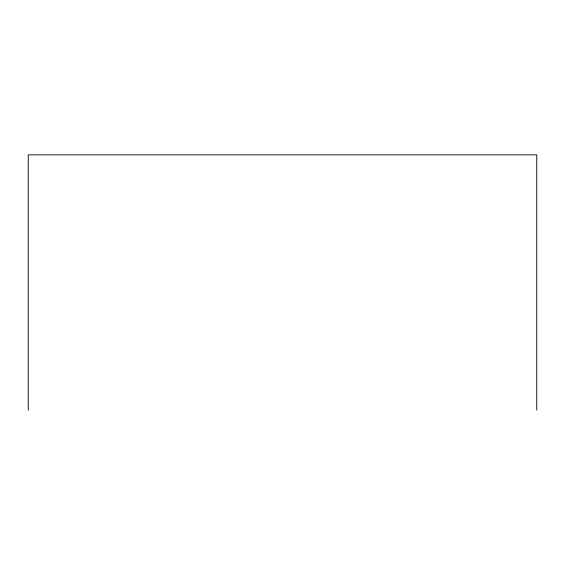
<?xml version="1.0" encoding="UTF-8"?>
<svg xmlns="http://www.w3.org/2000/svg" width="565" height="565" viewBox="0 0 565 565"><rect width="100%" height="100%" fill="white"/><g stroke="black" fill="none" stroke-linecap="round" stroke-linejoin="round"><path stroke-width="0.85" d="M536.75 410.148L536.75 154.852L28.25 154.852L28.25 410.148"/></g></svg>
